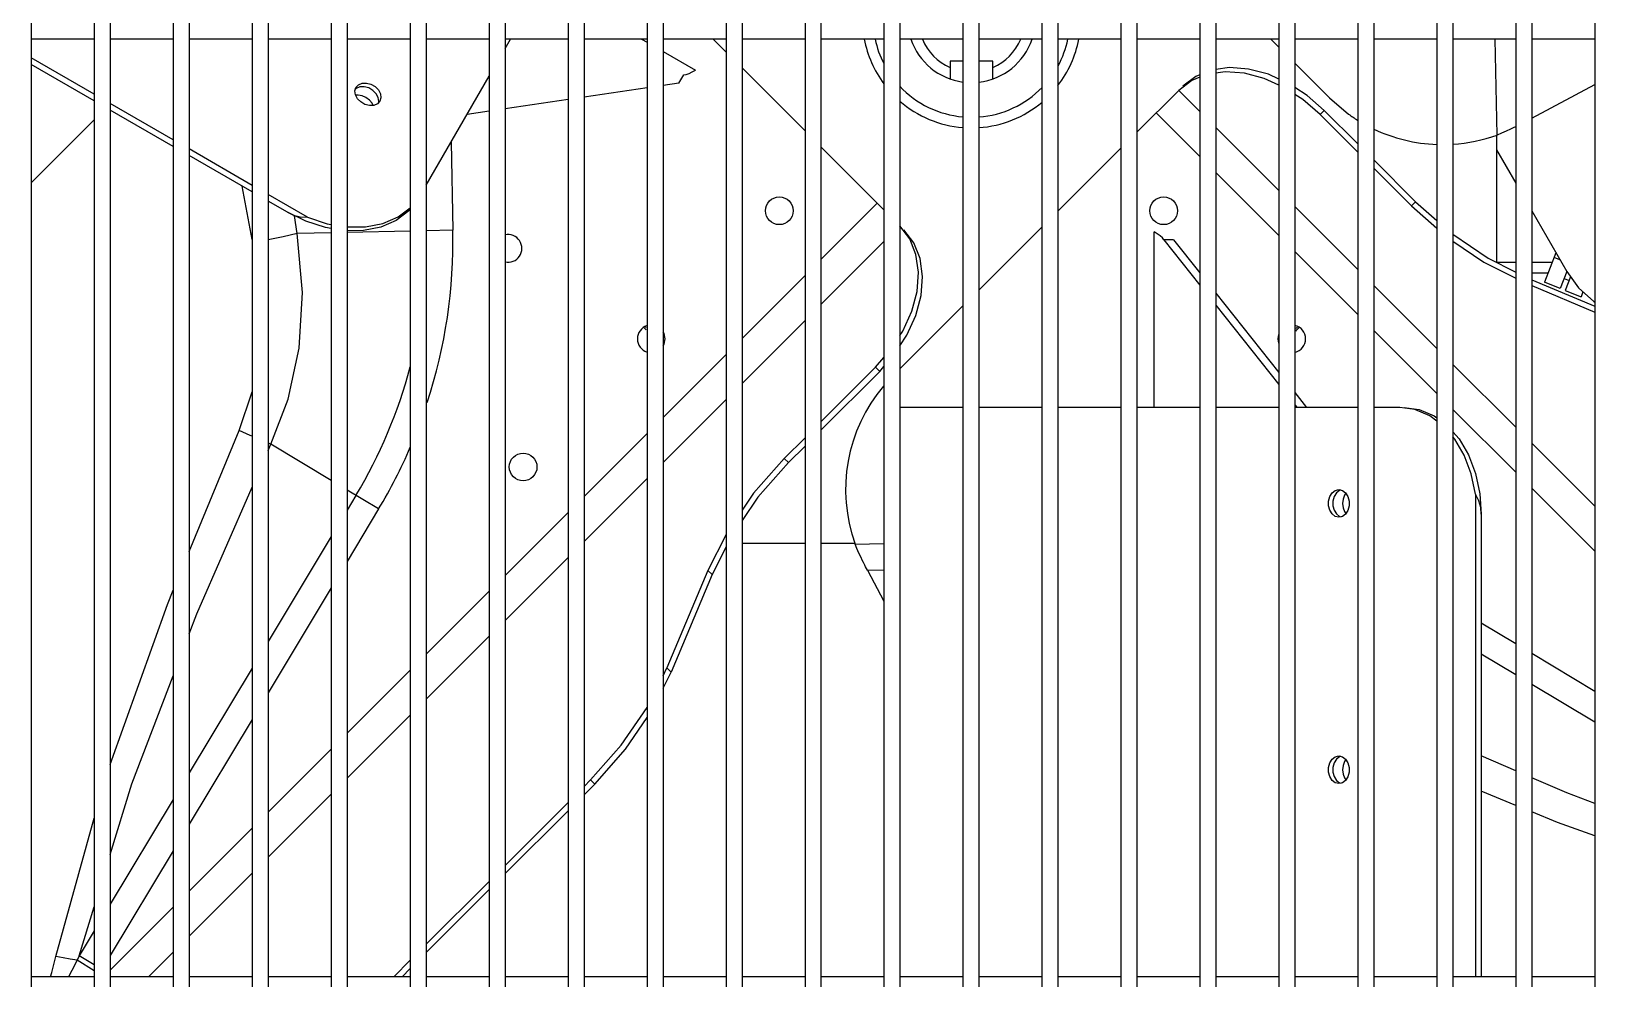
# Model space of a CAD drawing. Header units: metres. Extents: x -367 to 374, y -238 to 224.
# Drawn here: x 239.0716 to 239.365, y 216.4616 to 216.6394 of the extents above; entities that cross this region are included whole.
import ezdxf
from ezdxf.enums import TextEntityAlignment as Align

# ---------------------------------------------------------------- set-up
doc = ezdxf.new("R2010")
doc.units = ezdxf.units.M
for name, color, linetype in [('ELE-ALIMENTADORES', 160, 'Continuous'), ('LA_BAU_BASES GERAIS_R00$0$ARQ-XREF-ATT', 8, 'Continuous'), ('LA_BAU_BASES GERAIS_R00$0$BASE', 253, 'Continuous'), ('LA_BAU_BASES GERAIS_R00$0$dutos', 31, 'Continuous')]:
    doc.layers.add(name, color=color, linetype=linetype)
doc.styles.add('LA_BAU_BASES GERAIS_R00$0$R60-125-RS', font='romans.shx', dxfattribs={"height": 0.19})
doc.styles.add('LA_BAU_BASES GERAIS_R00$0$R80-100-RS', font='romans.shx', dxfattribs={"height": 0.203})

# ---------------------------------------------------------------- blocks, each defined once
blk = doc.blocks.new('LA_BAU_BASES GERAIS_R00$0$A$C5BA41825')
at = {"layer": 'LA_BAU_BASES GERAIS_R00$0$dutos', "color": 251}
for p, q in [((-27.67837130550925, 39.12149266126528), (-27.67837130550925, 38.2755585557361)), ((-27.66655130550925, 39.12149266126528), (-27.66655130550925, 38.2755585557361)), ((-27.66355130550925, 39.12149266126528), (-27.66355130550925, 38.2755585557361)), ((-27.65173130550925, 39.12149266126528), (-27.65173130550925, 38.2755585557361)), ((-27.64873130550925, 39.12149266126528), (-27.64873130550925, 38.2755585557361)), ((-27.63691130550925, 39.12149266126528), (-27.63691130550925, 38.2755585557361)), ((-27.63391130550925, 39.12149266126528), (-27.63391130550925, 38.2755585557361)), ((-27.62209130550925, 39.12149266126528), (-27.62209130550925, 38.2755585557361)), ((-27.61909130550925, 39.12149266126528), (-27.61909130550925, 38.2755585557361)), ((-27.60727130550925, 39.12149266126528), (-27.60727130550925, 38.2755585557361)), ((-27.60427130550925, 39.12149266126528), (-27.60427130550925, 38.2755585557361)), ((-27.59245130550925, 39.12149266126528), (-27.59245130550925, 38.2755585557361)), ((-27.58945130550925, 39.12149266126528), (-27.58945130550925, 38.2755585557361)), ((-27.57763130550925, 39.12149266126528), (-27.57763130550925, 38.2755585557361)), ((-27.57463130550925, 39.12149266126528), (-27.57463130550925, 38.2755585557361)), ((-27.56281130550925, 39.12149266126528), (-27.56281130550925, 38.2755585557361)), ((-27.55981130550925, 39.12149266126528), (-27.55981130550925, 38.2755585557361)), ((-27.54799130550925, 39.12149266126528), (-27.54799130550925, 38.2755585557361)), ((-27.54499130550925, 39.12149266126528), (-27.54499130550925, 38.2755585557361)), ((-27.53317130550925, 39.12149266126528), (-27.53317130550925, 38.2755585557361)), ((-27.53017130550925, 39.12149266126528), (-27.53017130550925, 38.2755585557361)), ((-27.51835130550925, 39.12149266126528), (-27.51835130550925, 38.2755585557361)), ((-27.51535130550925, 39.12149266126528), (-27.51535130550925, 38.2755585557361)), ((-27.50353130550925, 39.12149266126528), (-27.50353130550925, 38.2755585557361)), ((-27.50053130550925, 39.12149266126528), (-27.50053130550925, 38.2755585557361)), ((-27.48871130550925, 39.12149266126528), (-27.48871130550925, 38.2755585557361)), ((-27.48571130550925, 39.12149266126528), (-27.48571130550925, 38.2755585557361)), ((-27.47389130550925, 39.12149266126528), (-27.47389130550925, 38.2755585557361)), ((-27.47089130550925, 39.12149266126528), (-27.47089130550925, 38.2755585557361)), ((-27.45907130550925, 39.12149266126528), (-27.45907130550925, 38.2755585557361)), ((-27.45607130550925, 39.12149266126528), (-27.45607130550925, 38.2755585557361)), ((-27.44425130550925, 39.12149266126528), (-27.44425130550925, 38.2755585557361)), ((-27.44125130550925, 39.12149266126528), (-27.44125130550925, 38.2755585557361)), ((-27.42943130550925, 39.12149266126528), (-27.42943130550925, 38.2755585557361)), ((-27.42643130550925, 39.12149266126528), (-27.42643130550925, 38.2755585557361)), ((-27.41461130550925, 39.12149266126528), (-27.41461130550925, 38.2755585557361)), ((-27.41161130550925, 39.12149266126528), (-27.41161130550925, 38.2755585557361)), ((-27.39979130550925, 39.12149266126528), (-27.39979130550925, 38.2755585557361)), ((-27.39679130550925, 39.12149266126528), (-27.39679130550925, 38.2755585557361)), ((-27.38497130550925, 39.12149266126528), (-27.38497130550925, 38.2755585557361)), ((-27.66655130550925, 38.69795567005247), (-27.67837130550925, 38.69795567005247)), ((-27.65173130550925, 38.69795567005247), (-27.66355130550925, 38.69795567005247)), ((-27.63691130550925, 38.69795567005247), (-27.64873130550925, 38.69795567005247)), ((-27.62209130550925, 38.69795567005247), (-27.63391130550925, 38.69795567005247)), ((-27.60727130550925, 38.69795567005247), (-27.61909130550925, 38.69795567005247)), ((-27.59245130550925, 38.69795567005247), (-27.60427130550925, 38.69795567005247)), ((-27.58945130550925, 38.69619609834263), (-27.58843541630889, 38.69795567005247)), ((-27.57763130550925, 38.69795567005247), (-27.58945130550925, 38.69795567005247)), ((-27.56281130550925, 38.69795567005247), (-27.57463130550925, 38.69795567005247)), ((-27.56383441800707, 38.69795567005247), (-27.56281130550925, 38.69736497577651)), ((-27.54799130550925, 38.69795567005247), (-27.55981130550925, 38.69795567005247)), ((-27.54799130550925, 38.69554394130591), (-27.55040303425579, 38.69795567005247)), ((-27.53317130550925, 38.69795567005247), (-27.54499130550925, 38.69795567005247)), ((-27.51835130550925, 38.69795567005247), (-27.53017130550925, 38.69795567005247)), ((-27.50353130550925, 38.69795567005247), (-27.51535130550925, 38.69795567005247)), ((-27.48871130550925, 38.69795567005247), (-27.50053130550925, 38.69795567005247)), ((-27.47389130550925, 38.69795567005247), (-27.48571130550925, 38.69795567005247)), ((-27.45907130550925, 38.69795567005247), (-27.47089130550925, 38.69795567005247)), ((-27.44425130550925, 38.69795567005247), (-27.45607130550925, 38.69795567005247)), ((-27.44575123064016, 38.69795567005247), (-27.44425130550925, 38.69645574492154)), ((-27.42943130550925, 38.69795567005247), (-27.44125130550925, 38.69795567005247)), ((-27.41461130550925, 38.69795567005247), (-27.42643130550925, 38.69795567005247)), ((-27.39979130550925, 38.69795567005247), (-27.41161130550925, 38.69795567005247)), ((-27.40330047403034, 38.67996336988085), (-27.40367771200088, 38.69795567005247)), ((-27.38497130550925, 38.69795567005247), (-27.39679130550925, 38.69795567005247)), ((-27.66655130550925, 38.68762729936736), (-27.67837130550925, 38.69445157954954)), ((-27.55981130550925, 38.69563292496923), (-27.55370632840852, 38.69210821479646)), ((-27.5059217189787, 38.69380025658381), (-27.5059217189787, 38.69048654808375)), ((-27.50353130550925, 38.69380025658381), (-27.5059217189787, 38.69380025658381)), ((-27.49792171897906, 38.69380025658381), (-27.50053130550925, 38.69380025658381)), ((-27.49792171897906, 38.69048654808375), (-27.49792171897906, 38.69380025658381)), ((-27.66655130550925, 38.68637957123292), (-27.67837130550925, 38.69320385141509)), ((-27.60427130550925, 38.67052710537428), (-27.59245130550925, 38.69099994591977)), ((-27.55683199037616, 38.68971433214779), (-27.55593449814379, 38.69126883429328)), ((-27.53317130550925, 38.68072394130593), (-27.54499130550925, 38.69254394130598)), ((-27.45907130550925, 38.69080694156128), (-27.46060358227034, 38.69019466970781)), ((-27.44125130550925, 38.69345574492161), (-27.43474657476597, 38.68695101417836)), ((-27.61764812693507, 38.68824603837868), (-27.61745001374343, 38.68890091313506)), ((-27.56281130550925, 38.6888297834372), (-27.57463130550925, 38.68708119425503)), ((-27.55683199037616, 38.68971433214779), (-27.55981130550925, 38.68927358779797)), ((-27.46304848670016, 38.68834758705327), (-27.47089130550925, 38.68050476824521)), ((-27.46060358227034, 38.69019466970781), (-27.46304848670016, 38.68834758705327)), ((-27.46304848670016, 38.68834758705327), (-27.45907130550925, 38.6843704058623)), ((-27.39679130550925, 38.68310650753244), (-27.38497130550925, 38.68947112291687)), ((-27.65173130550925, 38.67907096837791), (-27.66355130550925, 38.68589524856009)), ((-27.57763130550925, 38.68663738989437), (-27.58945130550925, 38.68488880071209)), ((-27.43474657476597, 38.68695101417836), (-27.43115455102089, 38.6838846894409)), ((-27.66655130550925, 38.68283466697687), (-27.67837130550925, 38.67101466697682)), ((-27.65173130550925, 38.67782324024336), (-27.66355130550925, 38.68464752042564)), ((-27.59245130550925, 38.68444499635143), (-27.59658922816307, 38.68383285364519)), ((-27.46727348670052, 38.68412258705393), (-27.45907130550925, 38.67592040586271)), ((-27.43649213751434, 38.68379123786781), (-27.43571713751398, 38.6845662378671)), ((-27.43649213751434, 38.68379123786781), (-27.42943130550925, 38.67673040586271)), ((-27.43571713751398, 38.6845662378671), (-27.42943130550925, 38.67828040586232)), ((-27.45607130550925, 38.68137040586237), (-27.44425130550925, 38.66955040586231)), ((-27.40342171897907, 38.67996336988085), (-27.40342171897907, 38.65606282754663)), ((-27.63691130550925, 38.67051463738846), (-27.64873130550925, 38.67733891757064)), ((-27.63691130550925, 38.66926690925391), (-27.64873130550925, 38.67609118943619)), ((-27.59959909772016, 38.67861960664959), (-27.59925287239579, 38.66210644927139)), ((-27.51835130550925, 38.66590394130594), (-27.53017130550925, 38.677723941306)), ((-27.47389130550925, 38.67750476824517), (-27.48571130550925, 38.66568476824523)), ((-27.40342171897907, 38.67719803090961), (-27.39979130550925, 38.67090997032813)), ((-27.42643130550925, 38.67528040586228), (-27.41858765339943, 38.66743675375255)), ((-27.42643130550925, 38.67373040586267), (-27.41936265339979, 38.66666175375326)), ((-27.63691130550925, 38.66036999578637), (-27.63881559433034, 38.67036635091756)), ((-27.45607130550925, 38.67292040586267), (-27.44425130550925, 38.66110040586273)), ((-27.62650879311434, 38.66450874405757), (-27.63391130550925, 38.66878258658119)), ((-27.63029749450634, 38.66544842369069), (-27.63391130550925, 38.66753485844663)), ((-27.41936265339979, 38.66666175375326), (-27.41858765339943, 38.66743675375255)), ((-27.41858765339943, 38.66743675375255), (-27.41461130550925, 38.66392372722703)), ((-27.62685509423834, 38.66376500797685), (-27.63029749314598, 38.66544842290637)), ((-27.62847089247106, 38.66149384574339), (-27.62900014642525, 38.66481398950737)), ((-27.51959938850889, 38.66715202430555), (-27.53017130550925, 38.65658010730408)), ((-27.44125130550925, 38.66655040586227), (-27.42943130550925, 38.65473040586232)), ((-27.41936265339979, 38.66666175375326), (-27.41461130550925, 38.66246402970273)), ((-27.39679130550925, 38.66571381790527), (-27.3902181149907, 38.6543287179594)), ((-27.62209130550925, 38.66162760420707), (-27.62847089247106, 38.66149384574339)), ((-27.62317454687943, 38.66257576422265), (-27.62685509423834, 38.66376500797685)), ((-27.62209130550925, 38.66240182232559), (-27.62317454687943, 38.66257576422265)), ((-27.60727130550925, 38.6619383297209), (-27.61909130550925, 38.66169050410849)), ((-27.59925287239579, 38.66210644927139), (-27.60421317162598, 38.66200244849392)), ((-27.51352730585398, 38.66048211987538), (-27.51535130550925, 38.66289647032522)), ((-27.48871130550925, 38.66268476824519), (-27.50053130550925, 38.65086476824524)), ((-27.46764354438598, 38.62880025658308), (-27.46764354438598, 38.66180025658309)), ((-27.51835130550925, 38.65995010730455), (-27.53017130550925, 38.6481301073045)), ((-27.46580253467834, 38.66029029524009), (-27.45907130550925, 38.65180216555791)), ((-27.4640075502147, 38.66029029524009), (-27.46580253467834, 38.66029029524009)), ((-27.4640075502147, 38.66029029524009), (-27.45907130550925, 38.65406565422018)), ((-27.44125130550925, 38.65810040586268), (-27.42943130550925, 38.64628040586263)), ((-27.40342171897907, 38.65610025658304), (-27.39979130550925, 38.65610025658304)), ((-27.39679130550925, 38.65610025658304), (-27.39293287049398, 38.65610025658304)), ((-27.39224613820198, 38.65784135720014), (-27.39442421134634, 38.65231919879943)), ((-27.39149378320089, 38.65653824011247), (-27.3925896367118, 38.65697047130345)), ((-27.53317130550925, 38.65358010730415), (-27.54499130550925, 38.64176010730409)), ((-27.39679130550925, 38.65410025658343), (-27.3937217189787, 38.65410025658343)), ((-27.39679130550925, 38.6527851804583), (-27.38497130550925, 38.64781836796192)), ((-27.3901952469998, 38.65431969826955), (-27.39144739694343, 38.65114507103397)), ((-27.39071356708961, 38.65300558003582), (-27.38978331258816, 38.65263866510884)), ((-27.3895050580587, 38.65334413525909), (-27.39051714244198, 38.65077815610709)), ((-27.45607130550925, 38.65028263207034), (-27.44425130550925, 38.6353775247976)), ((-27.42643130550925, 38.65173040586228), (-27.41461130550925, 38.63991040586234)), ((-27.39679130550925, 38.65168452227829), (-27.38497130550925, 38.64671770978191)), ((-27.39144739694343, 38.65114507103397), (-27.39442421134634, 38.65231919879943)), ((-27.39051714244198, 38.65077815610709), (-27.38754032803907, 38.64960402834049)), ((-27.3871779186987, 38.65052285964271), (-27.38754032803907, 38.64960402834049)), ((-27.50353130550925, 38.6478647682452), (-27.51535130550925, 38.63604476824526)), ((-27.45607130550925, 38.64801914340705), (-27.44425130550925, 38.63311403613545)), ((-27.53317130550925, 38.64513010730445), (-27.54499130550925, 38.63331010730451)), ((-27.42643130550925, 38.6432804058627), (-27.41461130550925, 38.63146040586264)), ((-27.54799130550925, 38.63876010730417), (-27.55981130550925, 38.62694010730411)), ((-27.51993073769398, 38.63637067511945), (-27.51835130550925, 38.63818657135027)), ((-27.51993073769398, 38.63637067511945), (-27.53017130550925, 38.62613010730411)), ((-27.5191557376947, 38.63559567511902), (-27.53017130550925, 38.6245801073045)), ((-27.51993073769398, 38.63637067511945), (-27.5191557376947, 38.63559567511902)), ((-27.5191557376947, 38.63559567511902), (-27.51835130550925, 38.63652054254123)), ((-27.41161130550925, 38.6369104058623), (-27.39979130550925, 38.62509040586235)), ((-27.63936600607143, 38.6244863861383), (-27.63691130550925, 38.63173661994381)), ((-27.54799130550925, 38.63031010730447), (-27.55981130550925, 38.61849010730452)), ((-27.44125130550925, 38.63159450264777), (-27.43903542152561, 38.62880025658308)), ((-27.44125130550925, 38.62933101398562), (-27.44083040598925, 38.62880025658308)), ((-27.50353130550925, 38.62880025658308), (-27.51535130550925, 38.62880025658308)), ((-27.48871130550925, 38.62880025658308), (-27.50053130550925, 38.62880025658308)), ((-27.47389130550925, 38.62880025658308), (-27.48571130550925, 38.62880025658308)), ((-27.45907130550925, 38.62880025658308), (-27.47089130550925, 38.62880025658308)), ((-27.44425130550925, 38.62880025658308), (-27.45607130550925, 38.62880025658308)), ((-27.42943130550925, 38.62880025658308), (-27.44125130550925, 38.62880025658308)), ((-27.42157621502234, 38.62880025658308), (-27.42643130550925, 38.62880025658308)), ((-27.41870220147434, 38.62841239952127), (-27.42157621502234, 38.62880025658308)), ((-27.41161130550925, 38.62846040586271), (-27.39979130550925, 38.61664040586265)), ((-27.64873130550925, 38.60177929501901), (-27.63936600607143, 38.6244863861383)), ((-27.56281130550925, 38.62394010730418), (-27.57463130550925, 38.61212010730412)), ((-27.63339314501071, 38.62190839647758), (-27.63391130550925, 38.62212676070556)), ((-27.63391130550925, 38.62072121041035), (-27.63339314196161, 38.62190839464597)), ((-27.62209130550925, 38.61511756619939), (-27.63339314196161, 38.62190839464597)), ((-27.53317130550925, 38.62313010730418), (-27.53706022180961, 38.6192411910049)), ((-27.53317130550925, 38.62158010730445), (-27.53628522180925, 38.61846619100447)), ((-27.39679130550925, 38.62209040586231), (-27.38497130550925, 38.61027040586237)), ((-27.53706022180961, 38.6192411910049), (-27.53628522180925, 38.61846619100447)), ((-27.56281130550925, 38.61549010730448), (-27.57463130550925, 38.60367010730454)), ((-27.61317983405943, 38.60976301394783), (-27.61909130550925, 38.61331498434163)), ((-27.61743257480452, 38.61231831838415), (-27.61909130550925, 38.60955772690636)), ((-27.40734046924089, 38.61255120805902), (-27.40734046924089, 38.52195567005288)), ((-27.39679130550925, 38.61364040586272), (-27.38497130550925, 38.60182040586267)), ((-27.61317983405943, 38.60976301394783), (-27.61909130550925, 38.59992467330233)), ((-27.57763130550925, 38.60912010730408), (-27.58945130550925, 38.59730010730414)), ((-27.40625990498016, 38.60880025658992), (-27.40625990498016, 38.52195567005288)), ((-27.43232790223143, 38.60835612290452), (-27.43299409700234, 38.60820025658336)), ((-27.62209130550925, 38.60456488845978), (-27.63391130550925, 38.5848931049776)), ((-27.54799130550925, 38.60495379814199), (-27.55138852643289, 38.59821415656927)), ((-27.54799130550925, 38.6026412995991), (-27.55061352643362, 38.59743915656884)), ((-27.53317130550925, 38.603300256583), (-27.54499130550925, 38.603300256583)), ((-27.52375860568089, 38.603300256583), (-27.53017130550925, 38.603300256583)), ((-27.52375860568089, 38.60317901163546), (-27.51835130550925, 38.60329238451754)), ((-27.57763130550925, 38.6006701073045), (-27.58945130550925, 38.58885010730455)), ((-27.55138852643289, 38.59821415656927), (-27.55907266319616, 38.5799274794274)), ((-27.55061352643362, 38.59743915656884), (-27.55829766319689, 38.5791524794281)), ((-27.55138852643289, 38.59821415656927), (-27.55061352643362, 38.59743915656884)), ((-27.52147409196488, 38.59826443042198), (-27.51835130550925, 38.59832990474126)), ((-27.52147409196488, 38.59826443042198), (-27.51835130550925, 38.59246496986191)), ((-27.62209130550925, 38.59493183485574), (-27.63391130550925, 38.5752600513747)), ((-27.59245130550925, 38.59430010730409), (-27.60427130550925, 38.58248010730415)), ((-27.40625990498016, 38.58836427931033), (-27.39979130550925, 38.58447755262819)), ((-27.59245130550925, 38.58585010730451), (-27.60427130550925, 38.57403010730445)), ((-27.40625990498016, 38.58257615675836), (-27.39979130550925, 38.57868943007611)), ((-27.39679130550925, 38.58267497077031), (-27.38497130550925, 38.57557279825357)), ((-27.63691130550925, 38.57990026653101), (-27.64873130550925, 38.56022848304997)), ((-27.60727130550925, 38.57948010730411), (-27.61909130550925, 38.56766010730416)), ((-27.55981130550925, 38.57846210977686), (-27.55907266319616, 38.5799274794274)), ((-27.55907266319616, 38.5799274794274), (-27.55829766319689, 38.5791524794281)), ((-27.55981130550925, 38.576149611235), (-27.55829766319689, 38.5791524794281)), ((-27.39679130550925, 38.57688684821937), (-27.38497130550925, 38.56978467570264)), ((-27.60727130550925, 38.57103010730452), (-27.61909130550925, 38.55921010730447)), ((-27.63691130550925, 38.57026721292709), (-27.64873130550925, 38.55059542944593)), ((-27.62209130550925, 38.56466010730412), (-27.63391130550925, 38.55284010730418)), ((-27.39979130550925, 38.56062249956881), (-27.40625990498016, 38.56344581236738)), ((-27.57340096782053, 38.5589004449929), (-27.57463130550925, 38.55767010730415)), ((-27.57262596782016, 38.55812544499247), (-27.57340096782053, 38.5589004449929)), ((-27.62209130550925, 38.55621010730454), (-27.63391130550925, 38.54439010730448)), ((-27.57262596782016, 38.55812544499247), (-27.57463130550925, 38.55612010730454)), ((-27.43232790223143, 38.55835612290491), (-27.43299409700234, 38.55820025658375)), ((-27.39979130550925, 38.55412064893801), (-27.40625990498016, 38.55678855433689)), ((-27.65173130550925, 38.55523564460236), (-27.66355130550925, 38.5355638611212)), ((-27.57763130550925, 38.5546701073041), (-27.58945130550925, 38.54285010730416)), ((-27.57763130550925, 38.55312010730449), (-27.58945130550925, 38.54130010730455)), ((-27.67374504198816, 38.52577237588741), (-27.66655130550925, 38.55173964419942)), ((-27.63691130550925, 38.54984010730414), (-27.64873130550925, 38.53802010730419)), ((-27.65173130550925, 38.54560259099935), (-27.66355130550925, 38.52593080751717)), ((-27.63691130550925, 38.54139010730455), (-27.64873130550925, 38.52957010730449)), ((-27.59245130550925, 38.53985010730412), (-27.60427130550925, 38.52803010730418)), ((-27.59245130550925, 38.53830010730451), (-27.60427130550925, 38.52648010730445)), ((-27.66936361504415, 38.52589055361648), (-27.66655130550925, 38.53508724263509)), ((-27.65173130550925, 38.53502010730415), (-27.66355130550925, 38.52320010730409)), ((-27.66655130550925, 38.53057102267474), (-27.66936361504415, 38.52589055361648)), ((-27.65173130550925, 38.52657010730445), (-27.65634574276088, 38.52195567005288)), ((-27.66936361501907, 38.52589055365684), (-27.66977553523689, 38.52503977415063)), ((-27.66655130550925, 38.52307028274481), (-27.66977538446016, 38.52503968205065)), ((-27.66655130550925, 38.52420074762335), (-27.66936361502016, 38.52589055365684)), ((-27.60727130550925, 38.52503010730413), (-27.61034574276052, 38.52195567005288)), ((-27.60727130550925, 38.52348010730452), (-27.60879574276088, 38.52195567005288)), ((-27.66655130550925, 38.52195567005288), (-27.67837130550925, 38.52195567005288)), ((-27.65173130550925, 38.52195567005288), (-27.66355130550925, 38.52195567005288)), ((-27.63691130550925, 38.52195567005288), (-27.64873130550925, 38.52195567005288)), ((-27.62209130550925, 38.52195567005288), (-27.63391130550925, 38.52195567005288)), ((-27.60727130550925, 38.52195567005288), (-27.61909130550925, 38.52195567005288)), ((-27.59245130550925, 38.52195567005288), (-27.60427130550925, 38.52195567005288)), ((-27.57763130550925, 38.52195567005288), (-27.58945130550925, 38.52195567005288)), ((-27.56281130550925, 38.52195567005288), (-27.57463130550925, 38.52195567005288)), ((-27.54799130550925, 38.52195567005288), (-27.55981130550925, 38.52195567005288)), ((-27.53317130550925, 38.52195567005288), (-27.54499130550925, 38.52195567005288)), ((-27.51835130550925, 38.52195567005288), (-27.53017130550925, 38.52195567005288)), ((-27.50353130550925, 38.52195567005288), (-27.51535130550925, 38.52195567005288)), ((-27.48871130550925, 38.52195567005288), (-27.50053130550925, 38.52195567005288)), ((-27.47389130550925, 38.52195567005288), (-27.48571130550925, 38.52195567005288)), ((-27.45907130550925, 38.52195567005288), (-27.47089130550925, 38.52195567005288)), ((-27.44425130550925, 38.52195567005288), (-27.45607130550925, 38.52195567005288)), ((-27.42943130550925, 38.52195567005288), (-27.44125130550925, 38.52195567005288)), ((-27.41461130550925, 38.52195567005288), (-27.42643130550925, 38.52195567005288)), ((-27.39979130550925, 38.52195567005288), (-27.41161130550925, 38.52195567005288)), ((-27.38497130550925, 38.52195567005288), (-27.39679130550925, 38.52195567005288))]:
    blk.add_line(p, q, dxfattribs=at)
for points in [[(-27.55593449814379, 38.69126883429328), (-27.55545564508198, 38.69134291224373), (-27.55491209783506, 38.69152972223173), (-27.55432177784343, 38.69179754498884), (-27.55370632840852, 38.69210821479646)], [(-27.45907130550925, 38.69127226468197), (-27.45982858227107, 38.69096966970812), (-27.46227348670089, 38.68912258705359)], [(-27.44425130550925, 38.69046921261099), (-27.44621361632125, 38.69135504814483), (-27.44993896292125, 38.6923444124601), (-27.45354049657798, 38.69261214205687), (-27.45607130550925, 38.69226033769473)], [(-27.44425130550925, 38.68934435848303), (-27.44698861632161, 38.69058004814553), (-27.45071396292161, 38.69156941246081), (-27.45431549657834, 38.69183714205758), (-27.45607130550925, 38.69159306940708)], [(-27.61294668164343, 38.68630091313537), (-27.61341841404489, 38.68579942951362), (-27.6141109607558, 38.68551615935939), (-27.61492685714015, 38.6854883221805), (-27.61577386854162, 38.68571349015758), (-27.61655235765652, 38.6861643207103), (-27.61716757283398, 38.68678499338955), (-27.6175502494587, 38.687508553459), (-27.61764812693507, 38.68824603837868)], [(-27.61669247372016, 38.68898218751394), (-27.61738582763725, 38.68869681048272), (-27.61757154091143, 38.68849919796492)], [(-27.61745001374343, 38.68890091313506), (-27.61697812977761, 38.68940294529762), (-27.61628486246343, 38.68968813606705), (-27.61546779460416, 38.68971826874451), (-27.61461962559979, 38.68949449479328), (-27.61384066885471, 38.68904339482197), (-27.61322607635507, 38.68842103570853), (-27.61284479441289, 38.68769534364594), (-27.61274816740089, 38.68695628698049), (-27.61294668164343, 38.68630091313537)], [(-27.6132523598318, 38.68698936744374), (-27.6136335549398, 38.68771519721281), (-27.61424811584125, 38.68833764511101), (-27.61502709832198, 38.68878876058523), (-27.61587533002743, 38.68901246367648), (-27.61669247372016, 38.68898218751394)], [(-27.43571713751398, 38.6845662378671), (-27.43896339260234, 38.68738976912448), (-27.44125130550925, 38.68886952313903)], [(-27.61418448896671, 38.68551365068527), (-27.61439614568561, 38.68593388445834), (-27.6149026965038, 38.68650610764598), (-27.61555675682016, 38.68698013031724), (-27.61629430265398, 38.68730955183105), (-27.61704313788052, 38.68746212611359), (-27.61751155273907, 38.68743538619617)], [(-27.61323254425579, 38.68599702173833), (-27.61315584991362, 38.68625014156737), (-27.6132523598318, 38.68698936744374)], [(-27.43649213751434, 38.68379123786781), (-27.43973839260271, 38.68661476912416), (-27.44125130550925, 38.68759327619068)], [(-27.40075636131107, 38.68106129086414), (-27.40159516499288, 38.68065690032779), (-27.40244523682307, 38.68029168459213), (-27.40330047403034, 38.67996336988085)], [(-27.39979130550925, 38.68152713525728), (-27.39982070615725, 38.68151267589872), (-27.40029591569616, 38.68128878902201), (-27.40075636131107, 38.68106129086414)], [(-27.63029749450634, 38.66544842369069), (-27.6291688010547, 38.66493119791903), (-27.62789254301834, 38.66461188524556), (-27.62650879311434, 38.66450874405757)], [(-27.62650879311434, 38.66450874405757), (-27.62282078823107, 38.663306228083), (-27.62209130550925, 38.66318720505217)], [(-27.61909130550925, 38.66270231576345), (-27.6156266343158, 38.662720883215), (-27.61240459988234, 38.66334479576562), (-27.60950043762271, 38.66458959369436), (-27.60727130550925, 38.66628140872626)], [(-27.60727130550925, 38.66600404017322), (-27.60749668282197, 38.6657120274823), (-27.60989728225034, 38.66388547540089), (-27.61279173032452, 38.66263874402455), (-27.61600301458416, 38.66200984980594), (-27.61909130550925, 38.66198606113801)], [(-27.62847089247106, 38.66149384574339), (-27.63109909658125, 38.66087318646601), (-27.63388890790852, 38.66026167212226), (-27.63391130550925, 38.66025710812301)], [(-27.63339314196161, 38.62190839464597), (-27.63015372371398, 38.63034644320419), (-27.62809117971216, 38.6399191325994), (-27.62746586887361, 38.65040823090158), (-27.62847089247106, 38.66149384574339)], [(-27.51535130550925, 38.64035854436884), (-27.51403990573579, 38.64238615736338), (-27.51236692741688, 38.64609215392636), (-27.51137756310161, 38.6498175005263), (-27.51110983350488, 38.65341903418198), (-27.51157402732525, 38.65675834997614), (-27.51275230585362, 38.65970711987507), (-27.51459938850816, 38.66215202430487)], [(-27.46580253467834, 38.66029029524009), (-27.46610611459689, 38.66066795518088), (-27.46653967041543, 38.66104527591108), (-27.46706677172343, 38.6614225966423), (-27.46764354438598, 38.66180025658309)], [(-27.41161130550925, 38.66136565617649), (-27.40498773078707, 38.65685220010084), (-27.39979130550925, 38.65423286129828)], [(-27.51535130550925, 38.64233180602957), (-27.51481490573507, 38.64316115736267), (-27.51314192741725, 38.64686715392554), (-27.51215256310198, 38.65059250052559), (-27.51188483350416, 38.6541940341823), (-27.51234902732453, 38.65753334997646), (-27.51352730585398, 38.66048211987538)], [(-27.41161130550925, 38.66006255336117), (-27.40576273078743, 38.65607720010053), (-27.39979130550925, 38.65306721052161)], [(-27.3902181149907, 38.6543287179594), (-27.38800973692743, 38.65127940907576), (-27.38516014573252, 38.64868766904272), (-27.38497130550925, 38.64857586823359)], [(-27.42075606798925, 38.62880025658308), (-27.41788859840125, 38.62841453684018), (-27.41510645818416, 38.627248832791), (-27.41461130550925, 38.62687979891064)], [(-27.41461130550925, 38.62626545663727), (-27.41591466482671, 38.62724045117284), (-27.41870220147434, 38.62841239952127)], [(-27.63691130550925, 38.62340740417358), (-27.6373047768267, 38.62357723317109), (-27.63936600614452, 38.6244863862114)], [(-27.41161130550925, 38.62425487009466), (-27.41042925260343, 38.62289892627871), (-27.40866589090634, 38.61989831059464), (-27.40733358271689, 38.61640523991866)], [(-27.40734046924089, 38.61255120805902), (-27.40814306230089, 38.61634637196482), (-27.40947104540016, 38.61985462294524), (-27.41123321573289, 38.62286936444775), (-27.41161130550925, 38.62330493479794)], [(-27.53706022180961, 38.6192411910049), (-27.54281980583288, 38.61272199463144), (-27.54499130550925, 38.60953528136235)], [(-27.53628522180925, 38.61846619100447), (-27.54204480583252, 38.61194699463101), (-27.54499130550925, 38.60762295548011)], [(-27.40733358271689, 38.61640523991866), (-27.40652322434016, 38.61262317052956), (-27.40625990498016, 38.60880025815982)], [(-27.64873130550925, 38.58629763920555), (-27.64727938639688, 38.59009309121063), (-27.63691130550925, 38.61384779616492)], [(-27.43299409700234, 38.60820025658336), (-27.4336648115907, 38.60835790400336), (-27.4342584276987, 38.60881569572564), (-27.43469305729252, 38.60950823090889), (-27.43492334786889, 38.61035465378882), (-27.4349221622067, 38.61125480010378), (-27.43469047965325, 38.61209823237868), (-27.43425265286343, 38.61279127825799), (-27.43366092452234, 38.61324448803759), (-27.43299409700234, 38.61340025658376)], [(-27.43343747682816, 38.61279130435253), (-27.43387546629325, 38.61209826482013), (-27.4341072415347, 38.61125481551835), (-27.43410842775543, 38.61035463916414), (-27.4338780444627, 38.60950819741356), (-27.43344325268998, 38.60881566829801)], [(-27.43258798802561, 38.6133046379972), (-27.43284554339943, 38.61324449733218), (-27.43343747682816, 38.61279130435253)], [(-27.43299409700234, 38.61340025658376), (-27.43232393324561, 38.61324246615106), (-27.43173234074016, 38.61278433818234), (-27.43130028484416, 38.61209166977619), (-27.43107178033143, 38.61124555239758), (-27.43107296648562, 38.61034594577063), (-27.43130287720416, 38.60950281745795), (-27.43173816029289, 38.60880962974522), (-27.43232790223143, 38.60835612290452)], [(-27.43169340405979, 38.61272191522085), (-27.43195150882307, 38.61232849823944), (-27.43219379323034, 38.61160370076811), (-27.4322772787478, 38.61080025658305), (-27.43219379323034, 38.60999681239798), (-27.43195150882307, 38.6092720149278), (-27.43169414394489, 38.60887972571834)], [(-27.40625990498016, 38.60880025658992), (-27.40637632104707, 38.61003634667827), (-27.40673791717906, 38.61130127489616), (-27.40734046924089, 38.61255120805902)], [(-27.43344325268998, 38.60881566829801), (-27.43284943197216, 38.60835789470775), (-27.43258543787507, 38.60829586855357)], [(-27.52266068469761, 38.60063489891616), (-27.52306507523398, 38.60147370259688), (-27.52343029096961, 38.6023237744281), (-27.52375860568089, 38.60317901163546)], [(-27.52197249537652, 38.59921774247175), (-27.52220929966307, 38.5996992437623), (-27.52243318653979, 38.60017445330118), (-27.52266068469761, 38.60063489891616)], [(-27.52147409196488, 38.59826443042198), (-27.52164050291943, 38.59857654092013), (-27.52180676275143, 38.59889453210451), (-27.52197249537652, 38.59921774247175)], [(-27.66355130550925, 38.5617755814518), (-27.65282976884343, 38.59184216690119), (-27.65173130550925, 38.5945054994711)], [(-27.66355130550925, 38.54489770862779), (-27.65949823144307, 38.55815189039174), (-27.65173130550925, 38.57845535934155)], [(-27.57340096782053, 38.5589004449929), (-27.56764138379725, 38.56541964136636), (-27.56281641416889, 38.57250036760524), (-27.56281130550925, 38.57251050251728)], [(-27.57262596782016, 38.55812544499247), (-27.56686638379689, 38.56464464136593), (-27.56281130550925, 38.57059553876991)], [(-27.43299409700234, 38.55820025658375), (-27.4336648115907, 38.55835790400374), (-27.4342584276987, 38.55881569572489), (-27.43469305729252, 38.55950823090927), (-27.43492334786889, 38.5603546537892), (-27.4349221622067, 38.56125480010417), (-27.43469047965325, 38.56209823237907), (-27.43425265286343, 38.56279127825724), (-27.43366092452234, 38.56324448803798), (-27.43299409700234, 38.56340025658301)], [(-27.43343747682816, 38.56279130435291), (-27.43387546629325, 38.56209826482052), (-27.4341072415347, 38.56125481551874), (-27.43410842775543, 38.56035463916453), (-27.4338780444627, 38.55950819741395), (-27.43344325268998, 38.55881566829726)], [(-27.43258798802561, 38.56330463799759), (-27.43284554339943, 38.56324449733143), (-27.43343747682816, 38.56279130435291)], [(-27.43299409700234, 38.56340025658301), (-27.43232393324561, 38.56324246615145), (-27.43173234074016, 38.56278433818272), (-27.43130028484416, 38.56209166977646), (-27.43107178033143, 38.56124555239683), (-27.43107296648562, 38.56034594577102), (-27.43130287720416, 38.55950281745834), (-27.43173816029289, 38.55880962974447), (-27.43232790223143, 38.55835612290491)], [(-27.43169340405979, 38.56272191522123), (-27.43195150882307, 38.56232849823982), (-27.43219379323034, 38.5616037007685), (-27.4322772787478, 38.56080025658343), (-27.43219379323034, 38.55999681239837), (-27.43195150882307, 38.55927201492705), (-27.43169414394489, 38.55887972571873)], [(-27.43344325268998, 38.55881566829726), (-27.43284943197216, 38.55835789470814), (-27.43258543787507, 38.55829586855396)], [(-27.38497130550925, 38.55443682750263), (-27.3902145536067, 38.55644258916482), (-27.39679130550925, 38.5593131066405)], [(-27.38497130550925, 38.54839879236044), (-27.39196362929616, 38.55089220671834), (-27.39679130550925, 38.55288333068449)], [(-27.6747388518998, 38.52195567005288), (-27.67450499946597, 38.52272877767609), (-27.67374504198816, 38.52577237588741)], [(-27.66977556270816, 38.52503971799717), (-27.67106430221616, 38.52525896039617), (-27.67238977099034, 38.52550360603141), (-27.67374504256089, 38.52577237645903)], [(-27.66977538446016, 38.52503968205065), (-27.67075841216125, 38.52313114828303), (-27.67141274453507, 38.52195567005288)]]:
    blk.add_lwpolyline(points, dxfattribs=at)
for centre in [(-27.53798416481943, 38.66573781074237), (-27.46585927313834, 38.66573781074237), (-27.58606742594016, 38.61765454962153)]:
    blk.add_circle(centre, 0.002599999999636362, dxfattribs=at)
for centre, radius, start, end in [((-27.50192171897834, 38.7018002565834), 0.02050000000036363, 190.8330742655017, 216.6650947362537), ((-27.50192171897834, 38.7018002565834), 0.01849999999963636, 192.0226606992357, 207.107893227434), ((-27.50192171897834, 38.7018002565834), 0.012, 198.7186497044727, 262.2706503755049), ((-27.50192171897834, 38.7018002565834), 0.01000000000036363, 202.6560562636004, 246.4218215222955), ((-27.50192171897834, 38.7018002565834), 0.012, 276.6687266683117, 341.2813502955274), ((-27.50192171897834, 38.7018002565834), 0.01000000000036363, 293.5781784777045, 337.3419522928527), ((-27.50192171897834, 38.7018002565834), 0.02050000000036363, 322.2737767364557, 349.1669257344983), ((-27.50192171897834, 38.7018002565834), 0.01849999999963636, 331.4134041066074, 347.9773393007644), ((-27.50192171897834, 38.7018002565834), 0.01849999999963636, 223.3134479186153, 265.0031092321234), ((-27.50192171897834, 38.7018002565834), 0.01849999999963636, 274.3122242139111, 315.6899399157011), ((-27.50192171897834, 38.7018002565834), 0.02050000000036363, 228.9659982438579, 265.4884677865312), ((-27.50192171897834, 38.7018002565834), 0.02050000000036363, 273.8972090277342, 310.2186580261923), ((-27.41353337132998, 38.70816421761435), 0.02999999999999999, 234.0292490188607, 237.8785577892702), ((-27.41353337132998, 38.70816421761435), 0.02999999999999999, 244.5062617448124, 267.9351137364926), ((-27.41353337132998, 38.70816421761435), 0.02999999999999999, 273.6816979903597, 289.9436975253041), ((-27.6968870591427, 38.66005938902777), 0.0976556499294545, 341.9211536647353, 1.201123642407354), ((-27.58889585306452, 38.65866674293136), 0.002599999999636362, 257.5778076343612, 102.5168979932306), ((-27.5620257953798, 38.64169618018195), 0.002599999999636362, 107.8425608388304, 252.2836785376727), ((-27.50192171897834, 38.7018002565834), 0.08449999999963634, 223.3241586884922, 223.7360528296869), ((-27.50192171897834, 38.7018002565834), 0.08419999999963633, 223.4016438213604, 223.5200492820181), ((-27.44181764257798, 38.64169618018195), 0.002599999999636362, 282.6624729978204, 77.23137403712863), ((-27.50192171897834, 38.7018002565834), 0.08449999999963634, 316.0462114167485, 316.6757833732157), ((-27.50192171897834, 38.7018002565834), 0.08419999999963633, 316.260106513608, 316.5983561786396), ((-27.5620257953798, 38.64169618018195), 0.002599999999636362, 329.6220552874705, 30.60047953030918), ((-27.44181764257798, 38.64169618018195), 0.002599999999636362, 160.964748979463, 198.4188065290434), ((-27.6968870591427, 38.66005938902777), 0.0926942589872727, 328.999999999398, 345.2248709755665), ((-27.49555775794853, 38.61341190893506), 0.02999999999999999, 139.6654777529745, 199.9436975269968), ((-27.6968870591427, 38.66005938902777), 0.0976556499294545, 328.999999999398, 336.6392574340096)]:
    blk.add_arc(centre, radius, start, end, dxfattribs=at)
blk = doc.blocks.new('LA_BAU_BASES GERAIS_R00')
at = {"layer": 'LA_BAU_BASES GERAIS_R00$0$ARQ-XREF-ATT'}
blk.add_blockref('LA_BAU_BASES GERAIS_R00$0$A$C5BA41825', (266.75, 177.9399999999999), dxfattribs=at)
at = {"layer": 'LA_BAU_BASES GERAIS_R00$0$BASE', "style": 'LA_BAU_BASES GERAIS_R00$0$R60-125-RS'}
for p in [(242.7815727361595, 218.919159373358), (358.6365727361596, 192.964159373358)]:
    blk.add_attdef('S', text='', height=0.19, rotation=90, dxfattribs=at).set_placement(p, align=Align.MIDDLE_CENTER)
at = {"layer": 'LA_BAU_BASES GERAIS_R00$0$BASE', "style": 'LA_BAU_BASES GERAIS_R00$0$R80-100-RS'}
blk.add_attdef('ACESSO', text='', height=0.203, dxfattribs=at).set_placement((365.922255870473, 191.9868442639211), align=Align.TOP_CENTER)
at = {"layer": 'LA_BAU_BASES GERAIS_R00$0$BASE', "style": 'LA_BAU_BASES GERAIS_R00$0$R60-125-RS'}
blk.add_attdef('S', text='', height=0.19, dxfattribs=at).set_placement((266.114159373358, 180.9134272638404), align=Align.MIDDLE_CENTER)

msp = doc.modelspace()

# ---------------------------------------------------------------- block references
at = {"layer": 'ELE-ALIMENTADORES', "color": 2}
msp.add_blockref('LA_BAU_BASES GERAIS_R00', (0, 0), dxfattribs=at)

doc.saveas('drawing.dxf')
